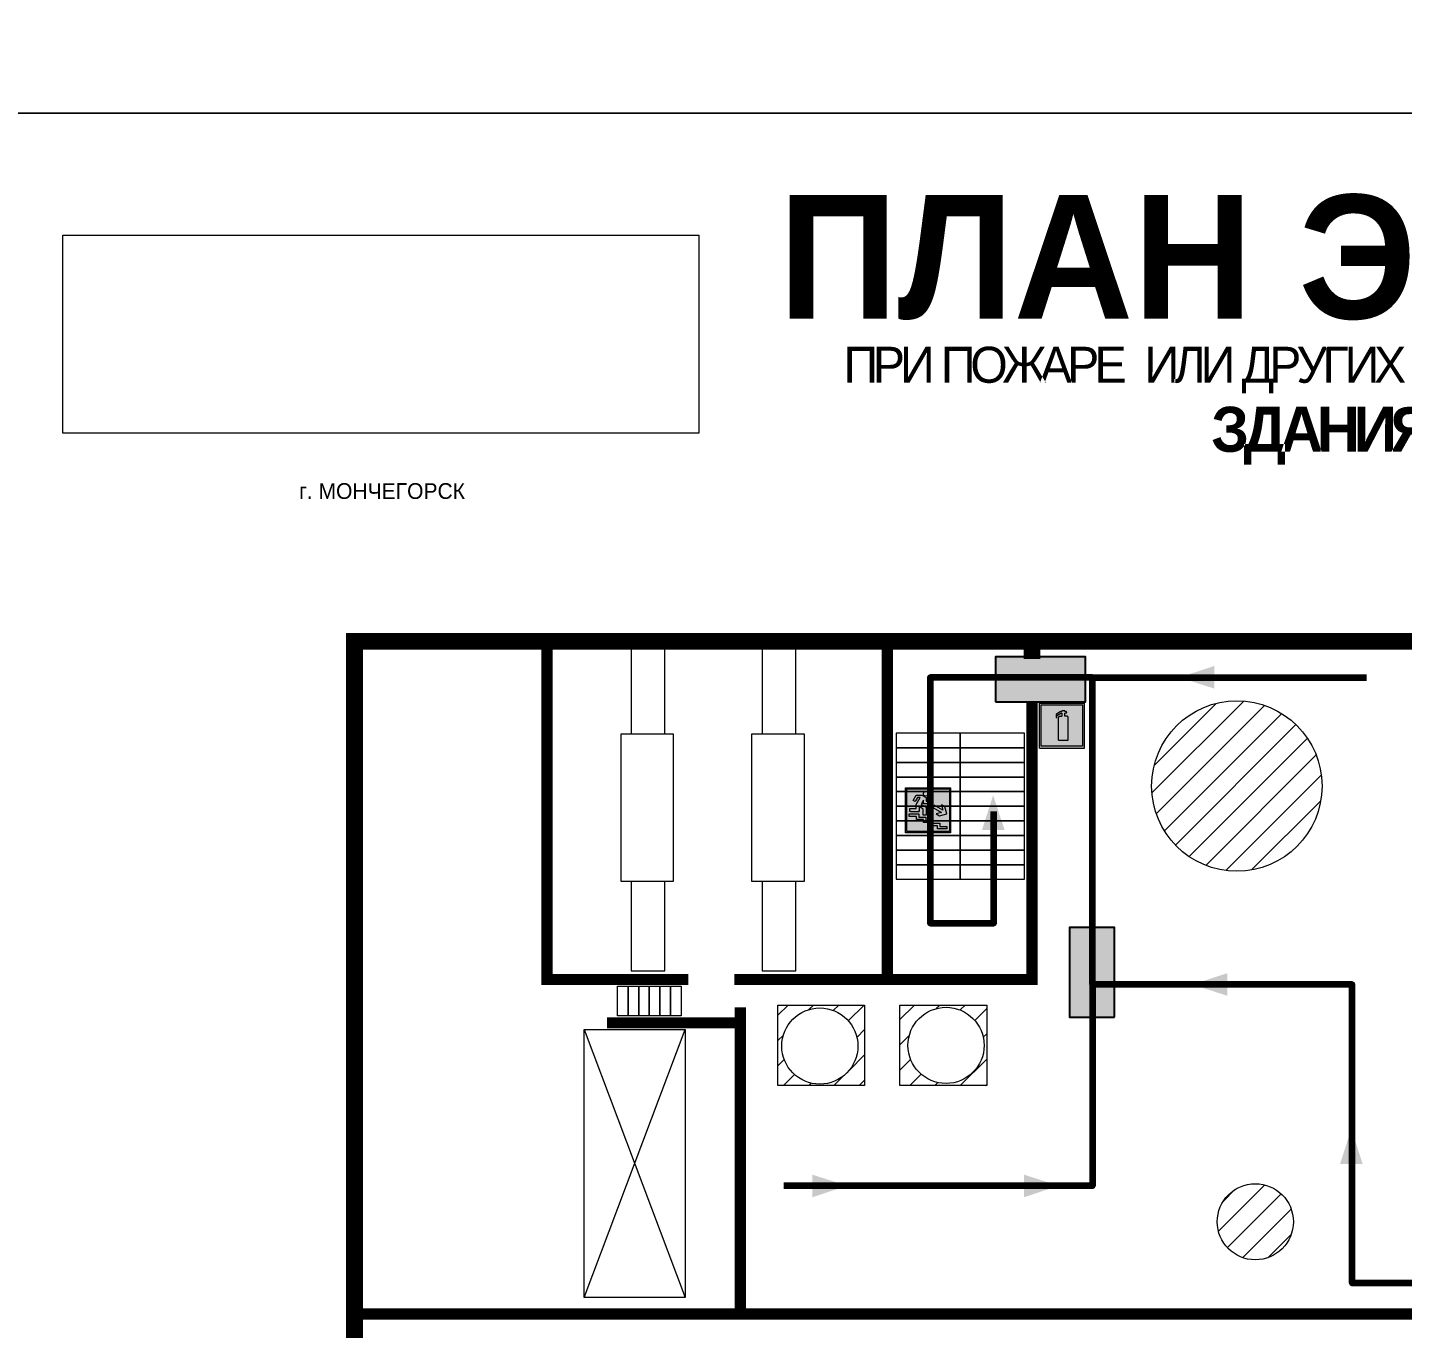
# Model space of a CAD drawing. Header units: millimetres. Extents: x 13810 to 67229, y 12374 to 21950.
# Drawn here: x 17920.7 to 18165.2, y 14329 to 14560.3 of the extents above; entities that cross this region are included whole.
import ezdxf

# ---------------------------------------------------------------- set-up
doc = ezdxf.new("R2010")
doc.units = ezdxf.units.MM
doc.layers.add('План_Штампы', color=7, linetype='Continuous')
doc.styles.add('обычный', font='arial.ttf')
picture_1 = doc.add_image_def('image1.jpg', size_in_pixel=(337, 105))
pattern_1 = [(45, (-2813.9702, 12348.202), (-2.24506403, 2.24506403), [])]

# ---------------------------------------------------------------- blocks, each defined once
blk = doc.blocks.new('A$C3AD82952')
at = {"true_color": 0xf5f5ff}
h = blk.add_hatch(color=7, dxfattribs=at)
h.dxf.hatch_style = 1
h.paths.add_polyline_path([(8.21, 8.73, 0.414214), (7.89, 9.05), (7.22, 9.05), (7.22, 9.92), (7.59, 9.92, 1), (7.57, 10.36), (7.22, 10.36), (7.22, 10.6), (6.43, 10.6), (6.43, 10.36), (6.01, 10.36), (4.74, 9.59), (4.74, 8.69), (4.98, 8.73), (4.98, 9.26), (6.12, 9.91), (6.43, 9.91), (6.43, 9.05), (5.76, 9.05, 0.414214), (5.44, 8.73), (5.44, 2.2), (8.21, 2.2)], flags=0)
h.paths.add_polyline_path([(12.8, 12.8), (0, 12.8), (0, 0), (12.8, 0)])
h.paths.add_polyline_path([(0.51, 12.29), (12.29, 12.29), (12.29, 0.51), (0.51, 0.51)], flags=16)
h.paths.add_polyline_path([(4.74, 9.59), (6.01, 10.36), (6.43, 10.36), (6.43, 10.6), (7.22, 10.6), (7.22, 10.36), (7.59, 10.36, -0.94586), (7.59, 9.92), (7.22, 9.92), (7.22, 9.05), (7.89, 9.05, -0.414214), (8.21, 8.73), (8.21, 2.2), (5.44, 2.2), (5.44, 8.73, -0.414214), (5.76, 9.05), (6.43, 9.05), (6.43, 9.91), (6.12, 9.91), (4.98, 9.26), (4.98, 8.73), (4.74, 8.69)], flags=0)
h = blk.add_hatch(color=242)
h.dxf.hatch_style = 1
h.paths.add_polyline_path([(12.29, 12.29), (0.51, 12.29), (0.51, 0.51), (12.29, 0.51)])
h.paths.add_polyline_path([(4.74, 8.69), (4.74, 9.59), (6.01, 10.36), (6.43, 10.36), (6.43, 10.6), (7.22, 10.6), (7.22, 10.36), (7.59, 10.36, -0.94586), (7.59, 9.92), (7.22, 9.92), (7.22, 9.05), (7.89, 9.05, -0.414214), (8.21, 8.73), (8.21, 2.2), (5.44, 2.2), (5.44, 8.73, -0.414214), (5.76, 9.05), (6.43, 9.05), (6.43, 9.91), (6.12, 9.91), (4.98, 9.26), (4.98, 8.73)], flags=16)
h = blk.add_hatch(color=7, dxfattribs=at)
h.dxf.hatch_style = 1
h.paths.add_polyline_path([(8.21, 8.73, 0.414214), (7.89, 9.05), (7.22, 9.05), (7.22, 9.92), (7.59, 9.92, 1), (7.57, 10.36), (7.22, 10.36), (7.22, 10.6), (6.43, 10.6), (6.43, 10.36), (6.01, 10.36), (4.74, 9.59), (4.74, 8.69), (4.98, 8.73), (4.98, 9.26), (6.12, 9.91), (6.43, 9.91), (6.43, 9.05), (5.76, 9.05, 0.414214), (5.44, 8.73), (5.44, 2.2), (8.21, 2.2)])
at = {"color": 242, "lineweight": 5}
for p, q in [((0, 0), (0, 12.8)), ((0, 12.8), (12.8, 12.8)), ((12.8, 0), (12.8, 12.8)), ((6.01, 10.36), (4.74, 9.59)), ((4.74, 9.59), (4.74, 8.69)), ((4.74, 8.69), (4.98, 8.73)), ((4.98, 9.26), (6.12, 9.91)), ((4.98, 8.73), (4.98, 9.26)), ((5.44, 2.2), (5.44, 8.73)), ((5.76, 9.05), (6.43, 9.05)), ((6.01, 10.36), (6.43, 10.36)), ((6.12, 9.91), (6.43, 9.91)), ((7.22, 10.6), (6.43, 10.6)), ((6.43, 10.6), (6.43, 10.36)), ((6.43, 9.91), (6.43, 9.05)), ((7.22, 10.36), (7.22, 10.6)), ((7.59, 10.36), (7.22, 10.36)), ((7.22, 9.05), (7.22, 9.92)), ((7.59, 9.92), (7.22, 9.92)), ((7.89, 9.05), (7.22, 9.05)), ((8.21, 2.2), (8.21, 8.73)), ((0, 0), (12.8, 0)), ((5.44, 2.2), (8.21, 2.2))]:
    blk.add_line(p, q, dxfattribs=at)
blk.add_lwpolyline([(0.51, 12.29), (12.29, 12.29), (12.29, 0.51), (0.51, 0.51)], close=True, dxfattribs=at)
for centre, radius, start, end in [((5.76, 8.73), 0.32, 90, 180), ((7.58, 10.14), 0.223, 273.1875, 86.8125), ((7.89, 8.73), 0.32, 0, 90)]:
    blk.add_arc(centre, radius, start, end, dxfattribs=at)
blk = doc.blocks.new('A$C32E8229D')
at = {"true_color": 0xffffff}
blk.add_hatch(color=7, dxfattribs=at).paths.add_polyline_path([(0, 0), (0, -8), (16, -8), (16, 0)])
h = blk.add_hatch(color=126)
h.paths.add_polyline_path([(0.2, -0.2), (15.8, -0.2), (15.8, -7.8), (0.2, -7.8)])
h.paths.add_polyline_path([(13.49, -2.05), (12.08, -2.05), (11.37, -2.63, 0.162397), (11.29, -2.84), (11.29, -3.63), (10.35, -3.63), (10.35, -4.05), (11.68, -4.05), (11.68, -3.48), (12.26, -4.28), (11.29, -5.1), (11.29, -6.78), (11.85, -6.78), (11.85, -5.44), (12.8, -4.64), (12.8, -5.94), (14.46, -5.94), (14.46, -5.39), (13.45, -5.39), (13.45, -3.97), (12.46, -2.59), (13.15, -2.59), (13.69, -3.34), (14.18, -3)], flags=16)
h.paths.add_polyline_path([(10.74, -1.82, 1), (11.8, -1.82, 1)], flags=16)
h.paths.add_polyline_path([(9.39, -3.59), (5.99, -3.59), (6.56, -3.03), (5.91, -3.03), (5.1, -3.83), (5.91, -4.64), (6.56, -4.64), (5.99, -4.09), (9.39, -4.09)], flags=16)
h.paths.add_polyline_path([(4.29, -1.08), (1.72, -1.08), (1.72, -6.6), (4.29, -6.6)], flags=16)
at = {"color": 126}
blk.add_lwpolyline([(16, -8), (0, -8), (0, 0), (16, 0)], close=True, dxfattribs=at)
blk = doc.blocks.new('A$C7B4425F7')
at = {"true_color": 0xffffff}
blk.add_hatch(color=7, dxfattribs=at).paths.add_polyline_path([(0, 0), (-16, 0), (-16, -8), (0, -8)])
h = blk.add_hatch(color=126)
h.paths.add_polyline_path([(-0.2, -0.2), (-15.8, -0.2), (-15.8, -7.8), (-0.2, -7.8)])
h.paths.add_polyline_path([(-11.76, -2.03), (-11.76, -3.66), (-11.17, -3.66, -0.568275), (-11.17, -6.18), (-12.58, -6.18), (-12.58, -2.03)], flags=16)
h.paths.add_polyline_path([(-13.33, -4.12, -0.495768), (-13.59, -6.18), (-15.03, -6.18), (-15.03, -2.03), (-13.59, -2.03, -0.487973)], flags=16)
h.paths.add_polyline_path([(-10.25, -2.03), (-9.48, -2.03), (-9.48, -6.18), (-10.25, -6.18)], flags=16)
h.paths.add_polyline_path([(-13.84, -3.69), (-14.24, -3.69), (-14.24, -3.03), (-13.9, -3.03, -0.692621)], flags=0)
h.paths.add_polyline_path([(-9.15, -2.03), (-8.4, -2.03), (-8.04, -3.07), (-7.68, -2.03), (-6.93, -2.03), (-7.64, -4.1), (-6.93, -6.18), (-7.68, -6.18), (-8.04, -5.14), (-8.4, -6.18), (-9.15, -6.18), (-8.44, -4.1)], flags=16)
h.paths.add_polyline_path([(-11.76, -4.46), (-11.42, -4.46, -0.692621), (-11.36, -5.12), (-11.76, -5.12)], flags=0)
h.paths.add_polyline_path([(-13.9, -5.2), (-14.24, -5.2), (-14.24, -4.55), (-13.84, -4.55, -0.708038)], flags=0)
edge = h.paths.add_edge_path(flags=16)
edge.add_ellipse((-5.51, -4.08), major_axis=(0, 2.05), ratio=0.586184, start_angle=0, end_angle=360)
edge = h.paths.add_edge_path(flags=0)
edge.add_ellipse((-5.51, -4.08), major_axis=(0, 1.14), ratio=0.454828, start_angle=0, end_angle=360)
h.paths.add_polyline_path([(-4.13, -4.96, 0.377264), (-3.48, -4.52, 0.0555), (-3.16, -2.03), (-1.66, -2.03), (-1.66, -4.96), (-0.96, -4.96), (-0.96, -7.01), (-1.75, -7.01), (-1.75, -6.18), (-3.3, -6.18), (-3.3, -7.02), (-4.13, -7.02)], flags=16)
h.paths.add_polyline_path([(-2.73, -2.91), (-2.28, -2.91), (-2.28, -4.96), (-3.05, -4.96, 0.079136)], flags=0)
at = {"color": 126}
blk.add_lwpolyline([(-16, -8), (0, -8), (0, 0), (-16, 0)], close=True, dxfattribs=at)
blk = doc.blocks.new('вниз')
at = {"lineweight": 0, "true_color": 0xffffff}
h = blk.add_hatch(color=7, dxfattribs=at)
h.dxf.hatch_style = 1
h.paths.add_polyline_path([(40994.51, -4472.22), (40986.51, -4472.22), (40986.51, -4480.22), (40994.51, -4480.22)])
h.paths.add_polyline_path([(40994.31, -4472.42), (40994.31, -4480.01), (40986.71, -4480.01), (40986.71, -4472.42)], flags=16)
h.paths.add_polyline_path([(40988.43, -4473.53), (40989.43, -4473.53), (40990.19, -4473.96), (40990.19, -4474.6), (40991, -4474.6), (40991, -4475.06), (40989.73, -4475.06), (40989.73, -4474.46), (40989.3, -4475.18), (40990.17, -4475.7), (40990.17, -4477.11), (40989.63, -4477.11), (40989.63, -4476.01), (40988.94, -4475.59), (40988.94, -4476.46), (40988.94, -4476.46), (40987.47, -4476.46), (40987.26, -4476.46), (40987.26, -4475.92), (40988.4, -4475.92), (40988.4, -4475.2), (40989.1, -4473.99), (40988.66, -4473.99), (40988.24, -4474.7), (40987.86, -4474.47), (40988.41, -4473.56)], flags=0)
h.paths.add_polyline_path([(40990.55, -4473.29, -1), (40989.69, -4473.29, -1)], flags=0)
h.paths.add_polyline_path([(40988.85, -4476.89), (40988.85, -4477.43), (40990.1, -4477.43), (40990.1, -4477.99), (40991.34, -4477.99), (40991.34, -4478.54), (40992.59, -4478.54), (40992.59, -4479.09), (40993.83, -4479.09), (40993.83, -4479.52), (40992.17, -4479.52), (40992.17, -4478.97), (40990.91, -4478.97), (40990.91, -4478.41), (40989.68, -4478.41), (40989.68, -4477.86), (40988.43, -4477.86), (40988.43, -4477.31), (40987.6, -4477.31), (40987.18, -4477.31), (40987.18, -4476.89)], flags=0)
h.paths.add_polyline_path([(40991.61, -4475.33), (40993.12, -4476.2), (40992.9, -4475.27), (40993.48, -4475.6), (40993.83, -4476.88), (40992.56, -4477.22), (40991.97, -4476.88), (40992.9, -4476.61), (40991.38, -4475.74), (40991.58, -4475.39)], flags=0)
h.paths.add_polyline_path([(40990.19, -4473.96), (40989.43, -4473.53), (40988.43, -4473.53), (40988.41, -4473.56), (40987.86, -4474.47), (40988.24, -4474.7), (40988.66, -4473.99), (40989.1, -4473.99), (40988.4, -4475.2), (40988.4, -4475.92), (40987.26, -4475.92), (40987.26, -4476.46), (40987.47, -4476.46), (40988.94, -4476.46), (40988.94, -4476.27), (40988.94, -4475.59), (40989.63, -4476.01), (40989.63, -4477.11), (40990.17, -4477.11), (40990.17, -4475.7), (40989.3, -4475.18), (40989.73, -4474.46), (40989.73, -4475.06), (40991, -4475.06), (40991, -4474.6), (40990.19, -4474.6)], flags=0)
h.paths.add_polyline_path([(40990.55, -4473.29, 1), (40989.69, -4473.29, 1)], flags=0)
h.paths.add_polyline_path([(40991.61, -4475.33), (40991.58, -4475.39), (40991.38, -4475.74), (40992.9, -4476.61), (40991.97, -4476.88), (40992.56, -4477.22), (40993.83, -4476.88), (40993.48, -4475.6), (40992.9, -4475.27), (40993.12, -4476.2)], flags=0)
h.paths.add_polyline_path([(40990.1, -4477.43), (40988.85, -4477.43), (40988.85, -4476.89), (40987.18, -4476.89), (40987.18, -4477.31), (40987.6, -4477.31), (40988.43, -4477.31), (40988.43, -4477.86), (40989.68, -4477.86), (40989.68, -4478.41), (40990.91, -4478.41), (40990.91, -4478.97), (40992.17, -4478.97), (40992.17, -4479.52), (40993.83, -4479.52), (40993.83, -4479.09), (40992.59, -4479.09), (40992.59, -4478.54), (40991.34, -4478.54), (40991.34, -4477.99), (40990.1, -4477.99)], flags=0)
at = {"lineweight": 0}
h = blk.add_hatch(color=126, dxfattribs=at)
h.dxf.hatch_style = 1
h.paths.add_polyline_path([(40994.31, -4472.42), (40986.71, -4472.42), (40986.71, -4480.01), (40994.31, -4480.01)])
h.paths.add_polyline_path([(40988.43, -4473.53), (40989.43, -4473.53), (40990.19, -4473.96), (40990.19, -4474.6), (40991, -4474.6), (40991, -4475.06), (40989.73, -4475.06), (40989.73, -4474.46), (40989.3, -4475.18), (40990.17, -4475.7), (40990.17, -4477.11), (40989.63, -4477.11), (40989.63, -4476.01), (40988.94, -4475.59), (40988.94, -4476.46), (40988.94, -4476.46), (40987.47, -4476.46), (40987.26, -4476.46), (40987.26, -4475.92), (40988.4, -4475.92), (40988.4, -4475.2), (40989.1, -4473.99), (40988.66, -4473.99), (40988.24, -4474.7), (40987.86, -4474.47), (40988.41, -4473.56)], flags=16)
h.paths.add_polyline_path([(40990.55, -4473.29, -1), (40989.69, -4473.29, -1)], flags=16)
h.paths.add_polyline_path([(40988.85, -4476.89), (40988.85, -4477.43), (40990.1, -4477.43), (40990.1, -4477.99), (40991.34, -4477.99), (40991.34, -4478.54), (40992.59, -4478.54), (40992.59, -4479.09), (40993.83, -4479.09), (40993.83, -4479.52), (40992.17, -4479.52), (40992.17, -4478.97), (40990.91, -4478.97), (40990.91, -4478.41), (40989.68, -4478.41), (40989.68, -4477.86), (40988.43, -4477.86), (40988.43, -4477.31), (40987.6, -4477.31), (40987.18, -4477.31), (40987.18, -4476.89)], flags=16)
h.paths.add_polyline_path([(40991.61, -4475.33), (40993.12, -4476.2), (40992.9, -4475.27), (40993.48, -4475.6), (40993.83, -4476.88), (40992.56, -4477.22), (40991.97, -4476.88), (40992.9, -4476.61), (40991.38, -4475.74), (40991.58, -4475.39)], flags=16)
at = {"lineweight": 0, "true_color": 0xffffff}
h = blk.add_hatch(color=7, dxfattribs=at)
h.dxf.hatch_style = 1
h.paths.add_polyline_path([(40989.73, -4474.46), (40989.73, -4475.06), (40991, -4475.06), (40991, -4474.6), (40990.19, -4474.6), (40990.19, -4473.96), (40989.43, -4473.53), (40988.43, -4473.53), (40988.41, -4473.56), (40987.86, -4474.47), (40988.24, -4474.7), (40988.66, -4473.99), (40989.1, -4473.99), (40988.4, -4475.2), (40988.4, -4475.92), (40987.26, -4475.92), (40987.26, -4476.46), (40987.47, -4476.46), (40988.94, -4476.46), (40988.94, -4475.59), (40989.63, -4476.01), (40989.63, -4477.11), (40990.17, -4477.11), (40990.17, -4475.7), (40989.3, -4475.18)])
h.paths.add_polyline_path([(40989.69, -4473.29, 1), (40990.55, -4473.29, 1)])
h.paths.add_polyline_path([(40991.61, -4475.33), (40991.58, -4475.39), (40991.38, -4475.74), (40992.9, -4476.61), (40991.97, -4476.88), (40992.56, -4477.22), (40993.83, -4476.88), (40993.48, -4475.6), (40992.9, -4475.27), (40993.12, -4476.2)])
h.paths.add_polyline_path([(40990.1, -4477.43), (40988.85, -4477.43), (40988.85, -4476.89), (40987.18, -4476.89), (40987.18, -4477.31), (40987.6, -4477.31), (40988.43, -4477.31), (40988.43, -4477.86), (40989.68, -4477.86), (40989.68, -4478.41), (40990.91, -4478.41), (40990.91, -4478.97), (40992.17, -4478.97), (40992.17, -4479.52), (40993.83, -4479.52), (40993.83, -4479.09), (40992.59, -4479.09), (40992.59, -4478.54), (40991.34, -4478.54), (40991.34, -4477.99), (40990.1, -4477.99)])
at = {"color": 126, "lineweight": 0}
for points in [[(40986.51, -4472.22), (40994.51, -4472.22), (40994.51, -4480.22), (40986.51, -4480.22)], [(40986.71, -4472.42), (40994.31, -4472.42), (40994.31, -4480.01), (40986.71, -4480.01)]]:
    blk.add_lwpolyline(points, close=True, dxfattribs=at)
for points in [[(40987.47, -4476.46), (40987.26, -4476.46), (40987.26, -4475.92), (40988.4, -4475.92), (40988.4, -4475.2), (40989.1, -4473.99), (40988.66, -4473.99), (40988.24, -4474.7), (40987.86, -4474.47), (40988.41, -4473.56), (40988.43, -4473.53), (40989.43, -4473.53), (40990.19, -4473.96), (40990.19, -4474.6), (40991, -4474.6), (40991, -4475.06), (40989.73, -4475.06), (40989.73, -4474.46), (40989.3, -4475.18), (40990.17, -4475.7), (40990.17, -4477.11), (40989.63, -4477.11), (40989.63, -4476.01), (40988.94, -4475.59), (40988.94, -4476.46)], [(40987.47, -4476.46), (40988.94, -4476.46), (40988.94, -4476.27)], [(40991.58, -4475.39), (40991.38, -4475.74), (40992.9, -4476.61), (40991.97, -4476.88), (40992.56, -4477.22), (40993.83, -4476.88), (40993.48, -4475.6), (40992.9, -4475.27), (40993.12, -4476.2), (40991.61, -4475.33), (40991.58, -4475.39)], [(40987.6, -4477.31), (40987.18, -4477.31), (40987.18, -4476.89), (40988.85, -4476.89), (40988.85, -4477.43), (40990.1, -4477.43), (40990.1, -4477.99), (40991.34, -4477.99), (40991.34, -4478.54), (40992.59, -4478.54), (40992.59, -4479.09), (40993.83, -4479.09), (40993.83, -4479.52), (40992.17, -4479.52), (40992.17, -4478.97), (40990.91, -4478.97), (40990.91, -4478.41), (40989.68, -4478.41), (40989.68, -4477.86), (40988.43, -4477.86), (40988.43, -4477.31), (40987.6, -4477.31)]]:
    blk.add_lwpolyline(points, dxfattribs=at)
blk.add_circle((40990.12, -4473.29), 0.432, dxfattribs=at)

msp = doc.modelspace()

# ---------------------------------------------------------------- hatches: boundary and pattern name
at = {"lineweight": 0}
h = msp.add_hatch(dxfattribs=at)
h.set_pattern_fill('ANSI31', color=256)
h.set_pattern_definition(pattern_1)
h.paths.add_polyline_path([(18069.52, 14386.51), (18054.1, 14386.51), (18054.1, 14372.18), (18069.52, 14372.18)])
h.paths.add_polyline_path([(18054.78, 14379.21, -1), (18068.32, 14379.21, -1)], flags=16)
h.paths.add_polyline_path([(18091.22, 14386.51), (18075.8, 14386.51), (18075.8, 14372.18), (18091.22, 14372.18)])
h.paths.add_polyline_path([(18077.22, 14379.33, -1), (18090.76, 14379.33, -1)], flags=16)
h.paths.add_polyline_path([(18120.55, 14425.45, 1), (18150.85, 14425.45, 1)])
h.paths.add_polyline_path([(18192.06, 14431.77, 1), (18167.85, 14431.77, 1)])
h.paths.add_polyline_path([(18219.94, 14442.06), (18200.41, 14442.06), (18200.41, 14423.91), (18219.94, 14423.91)])
h.paths.add_polyline_path([(18236.55, 14432.25, 1), (18260.77, 14432.25, 1)])
h.paths.add_polyline_path([(18315.23, 14421.44), (18278.57, 14421.44), (18278.57, 14403), (18315.23, 14403)])
h.paths.add_polyline_path([(18284.67, 14366.14, 1), (18308.89, 14366.14, 1)])
h = msp.add_hatch(dxfattribs=at)
h.set_pattern_fill('ANSI31', color=256)
h.set_pattern_definition(pattern_1)
h.paths.add_polyline_path([(18132.22, 14347.97, 1), (18145.75, 14347.97, 1)])

# ---------------------------------------------------------------- linework, layer by layer
at = {"color": 126, "lineweight": 0, "true_color": 0x008754}
for points in [[(17901.58, 14940.12), (18501.58, 14940.12), (18501.58, 14545.12), (17901.58, 14545.12)], [(17901.58, 14545.12), (18501.58, 14545.12), (18501.58, 14150.12), (17901.58, 14150.12)]]:
    msp.add_lwpolyline(points, close=True, dxfattribs=at)
at = {"lineweight": 0, "const_width": 3}
msp.add_lwpolyline([(17978.81, 14451.18), (18435.96, 14451.18), (18435.96, 14270.79), (17978.81, 14270.79)], close=True, dxfattribs=at)
at = {"lineweight": 0}
for points, const_width in [([(18013.02, 14451.18), (18013.02, 14391.05), (18038.17, 14391.05)], 2), ([(18073.56, 14391.05), (18073.56, 14451.18)], 2), ([(18099.27, 14451.18), (18099.27, 14448.05)], 3), ([(18046.32, 14391.05), (18099.27, 14391.05), (18099.27, 14440.29)], 2), ([(18047.41, 14383.34), (18047.41, 14386.09)], 2), ([(18047.41, 14331.57), (18047.41, 14383.34), (18023.68, 14383.34)], 2), ([(17978.81, 14331.57), (18346.42, 14331.57)], 2)]:
    msp.add_lwpolyline(points, dxfattribs=dict(at, const_width=const_width))
for points in [[(18028.02, 14434.71), (18033.99, 14434.71), (18033.99, 14450.62), (18028.02, 14450.62)], [(18051.29, 14434.71), (18057.26, 14434.71), (18057.26, 14450.62), (18051.29, 14450.62)], [(18026.21, 14434.71), (18035.5, 14434.71), (18035.5, 14408.48), (18026.21, 14408.48)], [(18049.48, 14434.71), (18058.77, 14434.71), (18058.77, 14408.48), (18049.48, 14408.48)], [(18075.11, 14432.24), (18086.52, 14432.24), (18086.52, 14434.84), (18075.11, 14434.84)], [(18086.52, 14432.24), (18097.92, 14432.24), (18097.92, 14434.84), (18086.52, 14434.84)], [(18075.11, 14429.64), (18086.52, 14429.64), (18086.52, 14432.24), (18075.11, 14432.24)], [(18086.52, 14429.64), (18097.92, 14429.64), (18097.92, 14432.24), (18086.52, 14432.24)], [(18075.11, 14427.05), (18086.52, 14427.05), (18086.52, 14429.64), (18075.11, 14429.64)], [(18086.52, 14427.05), (18097.92, 14427.05), (18097.92, 14429.64), (18086.52, 14429.64)], [(18075.11, 14424.45), (18086.52, 14424.45), (18086.52, 14427.05), (18075.11, 14427.05)], [(18086.52, 14424.45), (18097.92, 14424.45), (18097.92, 14427.05), (18086.52, 14427.05)], [(18075.11, 14421.85), (18086.52, 14421.85), (18086.52, 14424.45), (18075.11, 14424.45)], [(18086.52, 14421.85), (18097.92, 14421.85), (18097.92, 14424.45), (18086.52, 14424.45)], [(18075.11, 14419.26), (18086.52, 14419.26), (18086.52, 14421.85), (18075.11, 14421.85)], [(18086.52, 14419.26), (18097.92, 14419.26), (18097.92, 14421.85), (18086.52, 14421.85)], [(18075.11, 14416.66), (18086.52, 14416.66), (18086.52, 14419.26), (18075.11, 14419.26)], [(18086.52, 14416.66), (18097.92, 14416.66), (18097.92, 14419.26), (18086.52, 14419.26)], [(18075.11, 14414.06), (18086.52, 14414.06), (18086.52, 14416.66), (18075.11, 14416.66)], [(18086.52, 14414.06), (18097.92, 14414.06), (18097.92, 14416.66), (18086.52, 14416.66)], [(18075.11, 14411.46), (18086.52, 14411.46), (18086.52, 14414.06), (18075.11, 14414.06)], [(18086.52, 14411.46), (18097.92, 14411.46), (18097.92, 14414.06), (18086.52, 14414.06)], [(18075.11, 14408.87), (18086.52, 14408.87), (18086.52, 14411.46), (18075.11, 14411.46)], [(18086.52, 14408.87), (18097.92, 14408.87), (18097.92, 14411.46), (18086.52, 14411.46)], [(18028.02, 14392.57), (18033.99, 14392.57), (18033.99, 14408.48), (18028.02, 14408.48)], [(18051.29, 14392.57), (18057.26, 14392.57), (18057.26, 14408.48), (18051.29, 14408.48)], [(18025.56, 14389.88), (18027.45, 14389.88), (18027.45, 14384.57), (18025.56, 14384.57)], [(18027.45, 14389.88), (18029.34, 14389.88), (18029.34, 14384.57), (18027.45, 14384.57)], [(18029.34, 14389.88), (18031.23, 14389.88), (18031.23, 14384.57), (18029.34, 14384.57)], [(18031.23, 14389.88), (18033.13, 14389.88), (18033.13, 14384.57), (18031.23, 14384.57)], [(18033.13, 14389.88), (18035.02, 14389.88), (18035.02, 14384.57), (18033.13, 14384.57)], [(18035.02, 14389.88), (18036.91, 14389.88), (18036.91, 14384.57), (18035.02, 14384.57)], [(18054.1, 14386.51), (18069.52, 14386.51), (18069.52, 14372.18), (18054.1, 14372.18)], [(18075.8, 14386.51), (18091.22, 14386.51), (18091.22, 14372.18), (18075.8, 14372.18)], [(18019.66, 14382.14), (18037.6, 14382.14), (18037.6, 14334.49), (18019.66, 14334.49)]]:
    msp.add_lwpolyline(points, close=True, dxfattribs=at)
at = {"color": 126, "lineweight": 100, "true_color": 0x008754}
for points in [[(18110.05, 14390.14), (18110.05, 14444.75), (18081.16, 14444.75), (18081.16, 14401.05), (18092.47, 14401.05), (18092.47, 14420.89)], [(18110.05, 14444.75), (18158.75, 14444.75)], [(18350.98, 14324.19), (18350.98, 14337.06), (18156.18, 14337.06), (18156.18, 14390.14), (18110.05, 14390.14), (18110.05, 14354.38), (18055.17, 14354.38)]]:
    msp.add_lwpolyline(points, dxfattribs=at)
at = {"lineweight": 0}
for points in [[(18019.66, 14334.49), (18037.6, 14382.14)], [(18019.66, 14382.14), (18037.6, 14334.49)]]:
    msp.add_lwpolyline(points, dxfattribs=at)
for centre, radius in [((18135.7, 14425.45), 15.15), ((18061.55, 14379.21), 6.77), ((18083.99, 14379.33), 6.77), ((18138.98, 14347.97), 6.77)]:
    msp.add_circle(centre, radius, dxfattribs=at)
at = {"layer": 'План_Штампы', "color": 126, "true_color": 0x008754}
for points in [[(18131.7, 14446.8), (18131.7, 14442.77), (18125.51, 14444.76)], [(18094.41, 14417.61), (18090.38, 14417.62), (18092.37, 14423.8)], [(18134.01, 14392.18), (18134.01, 14388.15), (18127.83, 14390.14)], [(18158.08, 14358.25), (18154.05, 14358.25), (18156.04, 14364.44)], [(18060.21, 14352.33), (18060.21, 14356.35), (18066.4, 14354.36)], [(18097.84, 14352.33), (18097.84, 14356.35), (18104.03, 14354.36)]]:
    msp.add_solid(points, dxfattribs=at)

# ---------------------------------------------------------------- block references
at = {"xscale": 0.625, "yscale": 0.625, "zscale": 0.625}
msp.add_blockref('A$C3AD82952', (18100.59, 14432.2), dxfattribs=at)
at = {"color": 126, "true_color": 0x008754}
msp.add_blockref('вниз', (-22909.72, 18897.37), dxfattribs=at)
at = {"layer": 'План_Штампы'}
msp.add_blockref('A$C7B4425F7', (18108.8, 14448.42), dxfattribs=at)
at = {"layer": 'План_Штампы', "color": 126, "true_color": 0x008754, "xscale": -1, "rotation": 90}
msp.add_blockref('A$C32E8229D', (18105.97, 14400.32), dxfattribs=at)

# ---------------------------------------------------------------- texts
at = {"lineweight": 0, "style": 'обычный'}
for s, insert, char_height, width, attachment_point in [('{\\fProxima Nova Rg|b1|i0|c204|p2;ПЛАН ЭВАКУАЦИИ}', (18054.23, 14530.56), 22, 493.8901, 1), ('\\pi-8.4,l8.4,t8.4;{\\fProxima Nova Rg|b0|i0|c204|p2;г. МОНЧЕГОРСК\\H1.1997x; }', (17983.71, 14477.88), 2.8, 126.6484, 5)]:
    msp.add_mtext(s, dxfattribs=dict(at, insert=insert, char_height=char_height, width=width, attachment_point=attachment_point))
at = {"color": 0, "lineweight": 0, "insert": (18203.22, 14503.73), "char_height": 8, "width": 449.2158, "attachment_point": 5, "style": 'обычный'}
msp.add_mtext('{\\fArial Black|b1|i0|c204|p34;\\H2x;\\T0.85;  \\fArial Narrow|b0|i0|c204|p34;\\H0.8x;\\W0.9;\\P\\fProxima Nova Rg|b0|i0|c204|p2;\\H0.5x;\\W1;\\C256;ПРИ ПОЖАРЕ  ИЛИ ДРУГИХ ЧРЕЗВЫЧАЙНЫХ СИТУАЦИЯХ  ИЗ ПОМЕЩЕНИЙ \\fProxima Nova Rg|b1|i0|c204|p2;\\H1.25x;\\PЗДАНИЯ  УССНР ЦЭН отм. 3,150}', dxfattribs=at)

# ---------------------------------------------------------------- pictures from other files: only their frames are drawn
at = {"color": 7, "lineweight": 0, "true_color": 0xf5f5ff}
image = msp.add_image(picture_1, insert=(17926.95, 14488.18), size_in_units=(113.11, 35.24), dxfattribs=at)
image.dxf.flags = 7

doc.saveas('drawing.dxf')
